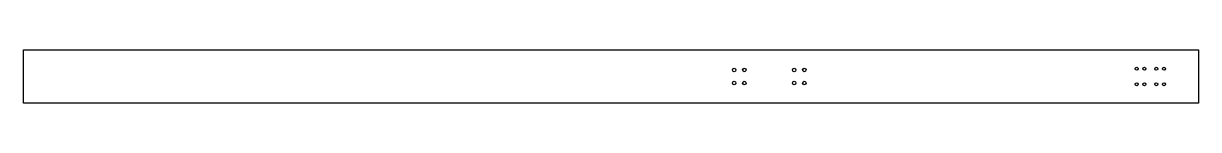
# Model space of a CAD drawing. Header units: millimetres. Extents: x 0 to 9892, y -225 to 225.
import ezdxf

# ---------------------------------------------------------------- set-up
doc = ezdxf.new("R2010")
doc.units = ezdxf.units.MM
doc.header["$LTSCALE"] = 10
doc.layers.add('BOLTS', color=6, linetype='Continuous')
doc.layers.add('MEMBERS', color=5, linetype='Continuous')

msp = doc.modelspace()

# ---------------------------------------------------------------- linework, layer by layer
at = {"layer": 'BOLTS', "color": 5, "linetype": 'Continuous'}
for centre, radius in [((5983.3, 55), 15), ((6068.3, 55), 15), ((6488.3, 55), 15), ((6573.3, 55), 15), ((9372.1, 65), 13), ((9437.1, 65), 13), ((9537.1, 65), 13), ((9602.1, 65), 13), ((5983.3, -55), 15), ((6068.3, -55), 15), ((6488.3, -55), 15), ((6573.3, -55), 15), ((9372.1, -65), 13), ((9437.1, -65), 13), ((9537.1, -65), 13), ((9602.1, -65), 13)]:
    msp.add_circle(centre, radius, dxfattribs=at)
at = {"layer": 'MEMBERS', "color": 3, "linetype": 'Continuous'}
for p, q in [((0, -225), (0, 225)), ((0, 225), (9892.4, 225)), ((9892.4, 225), (9892.4, -225)), ((9892.4, -225), (0, -225))]:
    msp.add_line(p, q, dxfattribs=at)

doc.saveas('drawing.dxf')
